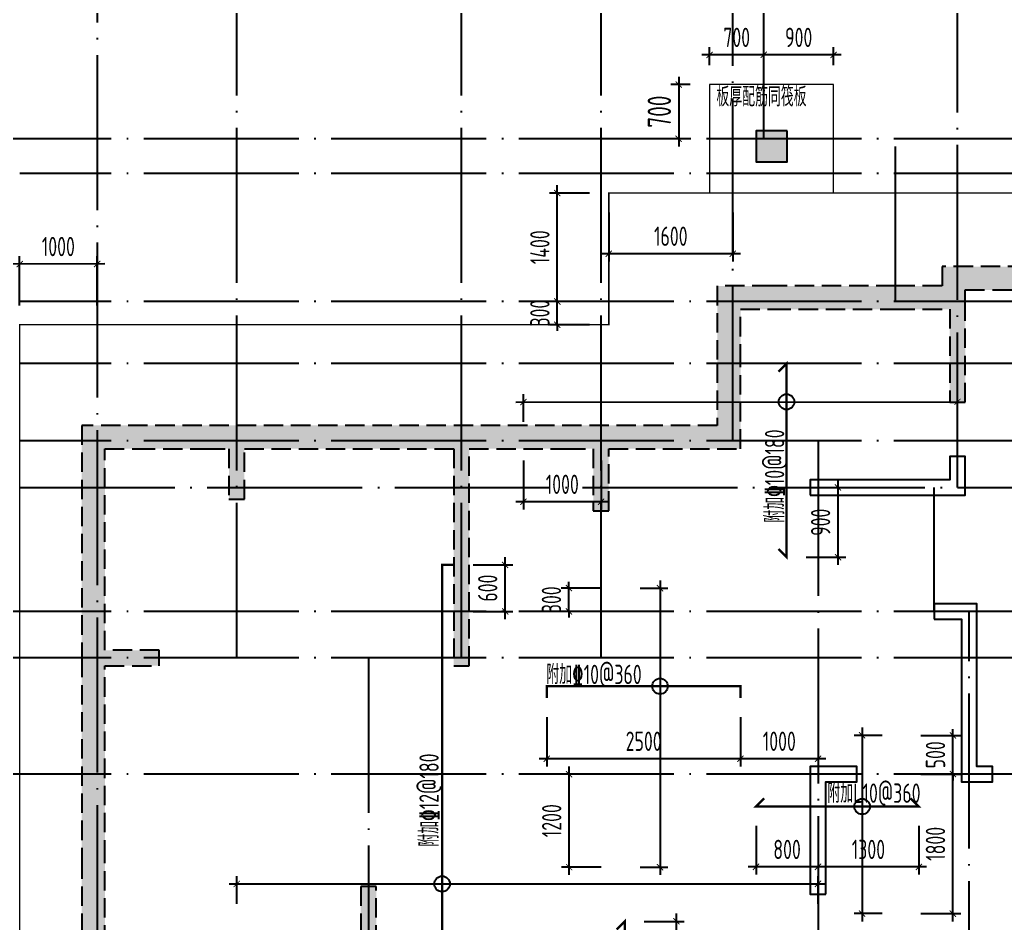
# Model space of a CAD drawing. Extents: x -668857 to 143095, y -247466 to 228182.
# Drawn here: x -429028 to -416312, y 201922 to 213582 of the extents above; entities that cross this region are included whole.
import ezdxf

# ---------------------------------------------------------------- set-up
doc = ezdxf.new("R2010")
doc.units = 0
doc.header["$LTSCALE"] = 1000
doc.linetypes.add('DASH', pattern=[0.35, 0.25, -0.1])
doc.linetypes.add('DOTE', pattern=[2.42, 2, -0.2, 0.02, -0.2])
doc.layers.get('0').update_dxf_attribs({"linetype": 'CONTINUOUS'})
doc.layers.get('DEFPOINTS').update_dxf_attribs({"linetype": 'CONTINUOUS'})
for name, color, linetype in [('A-AXIS', 1, 'CONTINUOUS'), ('A-DOTE', 10, 'DOTE'), ('DIM', 2, 'CONTINUOUS'), ('S-B板配筋', 6, 'CONTINUOUS'), ('S-B板配筋号', 7, 'CONTINUOUS'), ('S-J基础底板', 5, 'CONTINUOUS'), ('S-J基础底板标注', 3, 'CONTINUOUS'), ('S-Q墙填充', 252, 'CONTINUOUS'), ('S-Q墙实线', 6, 'CONTINUOUS'), ('S-Q墙虚线', 6, 'DASH'), ('S-Y一般标注', 3, 'CONTINUOUS'), ('独立基础', 2, 'CONTINUOUS')]:
    doc.layers.add(name, color=color, linetype=linetype)
doc.layers.add('PUB_HATCH', color=8, linetype='CONTINUOUS', lineweight=9)
doc.styles.add('TSSD_DIMENSION', font='Tssdeng.shx', dxfattribs={"width": 0.7, "bigfont": 'tssdchn.shx'})
doc.styles.add('TSSD_REIN', font='tssdeng.shx', dxfattribs={"width": 0.7, "height": 300, "bigfont": 'tssdchn.shx'})
doc.dimstyles.new('TSSD_100_100', dxfattribs={"dimtxt": 300, "dimasz": 100, "dimexe": 100, "dimexo": 250, "dimgap": 100, "dimtad": 1, "dimdec": 0, "dimzin": 0, "dimdsep": 46, "dimtxsty": 'TSSD_DIMENSION', "dimblk": 'ARCHTICK', "dimcen": 0, "dimdle": 100, "dimclrt": 7, "dimadec": 0, "dimazin": 0, "dimtfac": 1, "dimtdec": 0, "dimtix": 1, "dimtmove": 2, "dimatfit": 3, "dimldrblk": 'ARCHTICK', "dimfxl": 0, "dimtolj": 1, "dimtzin": 0, "dimarcsym": 0})
doc.dimstyles.new('TSSD_100_100$0', dxfattribs={"dimtxt": 300, "dimasz": 80, "dimexe": 100, "dimexo": 250, "dimgap": 100, "dimtad": 1, "dimdec": 0, "dimzin": 0, "dimdsep": 46, "dimtxsty": 'TSSD_DIMENSION', "dimblk": 'ARCHTICK', "dimcen": 0, "dimdle": 100, "dimclrd": 3, "dimclre": 3, "dimclrt": 7, "dimadec": 0, "dimazin": 0, "dimtfac": 1, "dimtdec": 0, "dimtix": 1, "dimtmove": 2, "dimatfit": 3, "dimldrblk": 'ARCHTICK', "dimfxl": 0, "dimtolj": 1, "dimtzin": 0, "dimarcsym": 0})

# ---------------------------------------------------------------- blocks, each defined once
blk = doc.blocks.new('_ArchTick')
at = {"color": 0, "linetype": 'ByBlock', "const_width": 0.15}
blk.add_lwpolyline([(-0.5, -0.5), (0.5, 0.5)], dxfattribs=at)
blk = doc.blocks.new('*D241')
at = {"layer": 'DEFPOINTS', "color": 0}
for p in [(2600, 10900), (3600, 10900), (3600, 9400)]:
    blk.add_point(p, dxfattribs=at)
at = {"layer": 'S-Y一般标注', "color": 0, "lineweight": -2}
for p, q in [((2600, 9300), (2600, 11000)), ((3350, 10900), (2500, 10900)), ((3350, 9400), (2500, 9400))]:
    blk.add_line(p, q, dxfattribs=at)
at = {"layer": 'S-Y一般标注', "color": 0, "lineweight": -2, "xscale": 100, "yscale": 100, "zscale": 100}
for p, rotation in [((2600, 10900), 90), ((2600, 9400), 270)]:
    blk.add_blockref('_ArchTick', p, dxfattribs=dict(at, rotation=rotation))
at = {"layer": 'S-Y一般标注', "color": 7, "insert": (2350, 10150), "char_height": 300, "attachment_point": 5, "rotation": 90, "style": 'TSSD_DIMENSION'}
blk.add_mtext('\\A1;1500', dxfattribs=at)
blk = doc.blocks.new('*D242')
at = {"layer": 'DEFPOINTS', "color": 0}
for p in [(2600, 11500), (3600, 11500), (3600, 10900)]:
    blk.add_point(p, dxfattribs=at)
at = {"layer": 'S-Y一般标注', "color": 0, "lineweight": -2}
for p, q in [((2600, 11500), (2600, 11600)), ((3350, 11500), (2500, 11500)), ((2600, 10900), (2600, 11500)), ((3350, 10900), (2500, 10900)), ((2600, 10900), (2600, 10800))]:
    blk.add_line(p, q, dxfattribs=at)
at = {"layer": 'S-Y一般标注', "color": 0, "lineweight": -2, "xscale": 100, "yscale": 100, "zscale": 100}
for p, rotation in [((2600, 11500), 270), ((2600, 10900), 90)]:
    blk.add_blockref('_ArchTick', p, dxfattribs=dict(at, rotation=rotation))
at = {"layer": 'S-Y一般标注', "color": 7, "insert": (2350, 11200), "char_height": 300, "attachment_point": 5, "rotation": 90, "style": 'TSSD_DIMENSION'}
blk.add_mtext('\\A1;600', dxfattribs=at)
blk = doc.blocks.new('*D243')
at = {"layer": 'DEFPOINTS', "color": 0}
for p in [(2600, 13100), (3600, 13100), (3600, 11500)]:
    blk.add_point(p, dxfattribs=at)
at = {"layer": 'S-Y一般标注', "color": 0, "lineweight": -2}
for p, q in [((3350, 13100), (2500, 13100)), ((2600, 11400), (2600, 13200)), ((3350, 11500), (2500, 11500))]:
    blk.add_line(p, q, dxfattribs=at)
at = {"layer": 'S-Y一般标注', "color": 0, "lineweight": -2, "xscale": 100, "yscale": 100, "zscale": 100}
for p, rotation in [((2600, 13100), 90), ((2600, 11500), 270)]:
    blk.add_blockref('_ArchTick', p, dxfattribs=dict(at, rotation=rotation))
at = {"layer": 'S-Y一般标注', "color": 7, "insert": (2350, 12300), "char_height": 300, "attachment_point": 5, "rotation": 90, "style": 'TSSD_DIMENSION'}
blk.add_mtext('\\A1;1600', dxfattribs=at)
blk = doc.blocks.new('*D246')
at = {"layer": 'DEFPOINTS', "color": 0}
for p in [(1800, 20100), (3600, 20100), (3600, 4600)]:
    blk.add_point(p, dxfattribs=at)
at = {"layer": 'S-Y一般标注', "color": 0, "lineweight": -2}
for p, q in [((3350, 20100), (1700, 20100)), ((1800, 4500), (1800, 20200)), ((3350, 4600), (1700, 4600))]:
    blk.add_line(p, q, dxfattribs=at)
at = {"layer": 'S-Y一般标注', "color": 0, "lineweight": -2, "xscale": 100, "yscale": 100, "zscale": 100}
for p, rotation in [((1800, 20100), 90), ((1800, 4600), 270)]:
    blk.add_blockref('_ArchTick', p, dxfattribs=dict(at, rotation=rotation))
at = {"layer": 'S-Y一般标注', "color": 7, "insert": (1550, 12350), "char_height": 300, "attachment_point": 5, "rotation": 90, "style": 'TSSD_DIMENSION'}
blk.add_mtext('\\A1;15500', dxfattribs=at)
blk = doc.blocks.new('*D251')
at = {"layer": 'DEFPOINTS', "color": 0}
for p in [(2600, 9400), (3600, 9400), (3600, 6400)]:
    blk.add_point(p, dxfattribs=at)
at = {"layer": 'S-Y一般标注', "color": 0, "lineweight": -2}
for p, q in [((2600, 6300), (2600, 9500)), ((3350, 9400), (2500, 9400)), ((3350, 6400), (2500, 6400))]:
    blk.add_line(p, q, dxfattribs=at)
at = {"layer": 'S-Y一般标注', "color": 0, "lineweight": -2, "xscale": 100, "yscale": 100, "zscale": 100}
for p, rotation in [((2600, 9400), 90), ((2600, 6400), 270)]:
    blk.add_blockref('_ArchTick', p, dxfattribs=dict(at, rotation=rotation))
at = {"layer": 'S-Y一般标注', "color": 7, "insert": (2350, 7900), "char_height": 300, "attachment_point": 5, "rotation": 90, "style": 'TSSD_DIMENSION'}
blk.add_mtext('\\A1;3000', dxfattribs=at)
blk = doc.blocks.new('A$C028C60F5')
at = {"color": 6}
blk.add_lwpolyline([(400, 0), (0, 0), (0, -400), (400, -400)], close=True, dxfattribs=at)
at = {"layer": 'PUB_HATCH'}
blk.add_solid([(0, -400), (400, -400), (0, 0), (400, 0)], dxfattribs=at)
blk = doc.blocks.new('A$C3EFA6995')
for p in [(9700, 100), (9700, -2400), (15900, -2400)]:
    blk.add_blockref('A$C028C60F5', p)
at = {"xscale": -1}
blk.add_blockref('A$C028C60F5', (16300, 100), dxfattribs=at)
blk = doc.blocks.new('20210824.17211196')
at = {"layer": 'S-Q墙填充', "ltscale": 0.5}
h = blk.add_hatch(dxfattribs=at)
h.set_pattern_fill('ARMORED', color=252, scale=30, style=0)
h.set_pattern_definition([(50, (48278.55, 29260.87), (215.17805, -18.82564), [22.5, -247.5]), (355, (48278.55, 29260.87), (-41.6254, 225.65764), [18, -198]), (100.4514, (48296.48, 29259.3), (173.5528, 206.83186), [19.12206, -210.34263]), (46.1842, (48278.55, 29320.87), (320.1723, -49.6557), [33.75, -371.25]), (96.6356, (48305.23, 29316.73), (280.3988, 292.2354), [28.6831, -315.5139]), (351.1842, (48278.55, 29320.87), (280.3986, 292.2356), [27, -297]), (21, (48308.55, 29305.87), (179.07212, -120.78567), [22.5, -247.5]), (326, (48308.55, 29305.87), (72.9946, 217.545), [18, -198]), (71.4514, (48323.47, 29295.8), (252.0668, 96.75915), [19.12206, -210.34263]), (37.5, (48278.55, 29260.87), (3.647957, 99.868156), [0, -195.6, 0, -201, 0, -198.75]), (7.5, (48278.55, 29260.87), (78.92086, 118.32351), [0, -114.6, 0, -191.1, 0, -75.75]), (327.5, (48211.65, 29260.87), (160.14673, -6.76646), [0, -75, 0, -234, 0, -310.5]), (317.5, (48181.65, 29260.87), (174.95585, 30.0315), [0, -97.5, 0, -155.4, 0, -220.5]), (45, (48278.55, 29260.87), (-106.06602, 106.06602), [])])
h.paths.add_polyline_path([(147542, 66729), (145942, 66729), (145542, 66729), (142642, 66729), (142192, 66729), (141292, 66729), (140842, 66729), (139342, 66729), (139342, 67529), (139342, 68529), (138692, 68529), (137042, 68529), (136442, 68529), (136442, 68779), (133242, 68779), (133242, 68529), (132642, 68529), (131042, 68529), (130342, 68529), (130342, 67529), (130342, 66729), (117642, 66729), (117192, 66729), (116292, 66729), (115842, 66729), (114342, 66729), (114342, 67529), (114342, 68529), (113692, 68529), (112042, 68529), (111442, 68529), (111442, 68779), (108242, 68779), (108242, 68529), (107642, 68529), (106042, 68529), (105342, 68529), (105342, 67529), (105342, 66729), (97142, 66729), (97142, 63729), (97142, 61129), (97142, 59029), (99942, 59029), (106442, 59029), (106442, 57829), (107492, 57829), (109842, 57829), (112192, 57829), (113242, 57829), (113242, 59029), (118842, 59029), (119742, 59029), (122342, 59029), (124942, 59029), (125842, 59029), (131442, 59029), (131442, 57829), (132492, 57829), (134842, 57829), (137192, 57829), (138242, 57829), (138242, 59029), (143842, 59029), (144742, 59029), (147542, 59029)])
h.paths.add_polyline_path([(100942, 59329), (100942, 60779), (100742, 60779), (100742, 59329), (99942, 59329), (97442, 59329), (97442, 61129), (97442, 63629), (98142, 63629), (98142, 63829), (97442, 63829), (97442, 66429), (97842, 66429), (98742, 66429), (99042, 66429), (99042, 65779), (99242, 65779), (99242, 66429), (101942, 66429), (101942, 63629), (102142, 63629), (102142, 66429), (102492, 66429), (103392, 66429), (103742, 66429), (103742, 65629), (103942, 65629), (103942, 66429), (105642, 66429), (105642, 67529), (105642, 68229), (106042, 68229), (107642, 68229), (108342, 68229), (108342, 67029), (108542, 67029), (108542, 68329), (108542, 68479), (111142, 68479), (111142, 68329), (111142, 67029), (111342, 67029), (111342, 68229), (112042, 68229), (113692, 68229), (114042, 68229), (114042, 67529), (114042, 66429), (115742, 66429), (115742, 65629), (115942, 65629), (115942, 66429), (116292, 66429), (117192, 66429), (117542, 66429), (117542, 63629), (117742, 63629), (117742, 66429), (120442, 66429), (120442, 63629), (120642, 63629), (120642, 66429), (120942, 66429), (121942, 66429), (122242, 66429), (122242, 66429), (122442, 66429), (122442, 66429), (122742, 66429), (123742, 66429), (124042, 66429), (124042, 63629), (124242, 63629), (124242, 66429), (126942, 66429), (126942, 63629), (127142, 63629), (127142, 66429), (127492, 66429), (128392, 66429), (128742, 66429), (128742, 65629), (128942, 65629), (128942, 66429), (130642, 66429), (130642, 67529), (130642, 68229), (131042, 68229), (132642, 68229), (133342, 68229), (133342, 67029), (133542, 67029), (133542, 68479), (136142, 68479), (136142, 67029), (136342, 67029), (136342, 68229), (137042, 68229), (138692, 68229), (139042, 68229), (139042, 67529), (139042, 66429), (140742, 66429), (140742, 65629), (140942, 65629), (140942, 66429), (141292, 66429), (142192, 66429), (142542, 66429), (142542, 63629), (142742, 63629), (142742, 66429), (145442, 66429), (145442, 65779), (145642, 65779), (145642, 66429), (145942, 66429), (146842, 66429), (147242, 66429), (147242, 63829), (146542, 63829), (146542, 63629), (147242, 63629), (147242, 61129), (147242, 59329), (144742, 59329), (143942, 59329), (143942, 60779), (143742, 60779), (143742, 59329), (138242, 59329), (138242, 59579), (137942, 59579), (137942, 59229), (137942, 58129), (137192, 58129), (134842, 58129), (132492, 58129), (131742, 58129), (131742, 59229), (131742, 59579), (131442, 59579), (131442, 59329), (125942, 59329), (125942, 60779), (125742, 60779), (125742, 59329), (124942, 59329), (122342, 59329), (119742, 59329), (118942, 59329), (118942, 60779), (118742, 60779), (118742, 59329), (113242, 59329), (113242, 59579), (112942, 59579), (112942, 59229), (112942, 58129), (112192, 58129), (109842, 58129), (107492, 58129), (106742, 58129), (106742, 59229), (106742, 59579), (106442, 59579), (106442, 59329)], flags=16)
at = {"layer": 'S-Q墙实线'}
for points in [[(106542, 65829), (108142, 65829), (108542, 65829), (108542, 66329), (108342, 66329), (108342, 66029), (108142, 66029), (106542, 66029)], [(108142, 64229), (108492, 64229), (108492, 62129), (108892, 62129), (108892, 62329), (108692, 62329), (108692, 64429), (108142, 64429)], [(106742, 60679), (106742, 62129), (107142, 62129), (107142, 62329), (106542, 62329), (106542, 60679)]]:
    blk.add_lwpolyline(points, close=True, dxfattribs=at)
at = {"layer": 'S-Q墙虚线', "linetype": 'ByBlock'}
blk.add_lwpolyline([(106242, 70529), (105842, 70529), (105842, 70129), (106242, 70129)], close=True, dxfattribs=at)
at = {"layer": 'S-Q墙虚线', "color": 6}
for points in [[(111442, 68779), (108242, 68779), (108242, 68529), (107642, 68529), (106042, 68529), (105342, 68529), (105342, 67529), (105342, 66729), (97142, 66729), (97142, 63729), (97142, 61129), (97142, 59029), (99942, 59029), (106442, 59029), (106442, 57829), (107492, 57829), (109842, 57829)], [(98742, 66429), (99042, 66429), (99042, 65779), (99242, 65779), (99242, 66429), (101942, 66429), (101942, 63629), (102142, 63629), (102142, 66429), (102492, 66429), (103392, 66429), (103742, 66429), (103742, 65629), (103942, 65629), (103942, 66429), (105642, 66429), (105642, 67529), (105642, 68229), (106042, 68229), (107642, 68229), (108342, 68229), (108342, 67029), (108542, 67029), (108542, 68329), (108542, 68479), (111142, 68479)], [(109842, 58129), (107492, 58129), (106742, 58129), (106742, 59229), (106742, 59579), (106442, 59579), (106442, 59329), (100942, 59329), (100942, 60779), (100742, 60779), (100742, 59329), (99942, 59329), (97442, 59329), (97442, 61129), (97442, 63629), (98142, 63629), (98142, 63829), (97442, 63829), (97442, 66429), (97842, 66429), (98742, 66429)]]:
    blk.add_lwpolyline(points, dxfattribs=at)
blk = doc.blocks.new('*D944')
at = {"layer": 'DEFPOINTS', "color": 0}
for p in [(-420128, 213129), (-420128, 212746), (-419428, 212746)]:
    blk.add_point(p, dxfattribs=at)
at = {"layer": 'S-J基础底板标注', "color": 3, "lineweight": -2}
for p, q in [((-419328, 213129), (-420228, 213129)), ((-420128, 212996), (-420128, 213229)), ((-419428, 212996), (-419428, 213229))]:
    blk.add_line(p, q, dxfattribs=at)
at = {"layer": 'S-J基础底板标注', "color": 3, "lineweight": -2, "xscale": 80, "yscale": 80, "zscale": 80}
for p, rotation in [((-420128, 213129), 179.99999786514), ((-419428, 213129), 359.99999786514)]:
    blk.add_blockref('_ArchTick', p, dxfattribs=dict(at, rotation=rotation))
at = {"layer": 'S-J基础底板标注', "color": 7, "insert": (-419778, 213354), "char_height": 250, "attachment_point": 5, "rotation": 360, "style": 'TSSD_DIMENSION'}
blk.add_mtext('\\A1;700', dxfattribs=at)
blk = doc.blocks.new('*D946')
at = {"layer": 'DEFPOINTS', "color": 0}
for p in [(-419428, 213129), (-419428, 212746), (-418528, 212746)]:
    blk.add_point(p, dxfattribs=at)
at = {"layer": 'S-J基础底板标注', "color": 3, "lineweight": -2}
for p, q in [((-418428, 213129), (-419528, 213129)), ((-419428, 212996), (-419428, 213229)), ((-418528, 212996), (-418528, 213229))]:
    blk.add_line(p, q, dxfattribs=at)
at = {"layer": 'S-J基础底板标注', "color": 3, "lineweight": -2, "xscale": 80, "yscale": 80, "zscale": 80}
for p, rotation in [((-419428, 213129), 180.0000016604507), ((-418528, 213129), 1.660450656970625e-06)]:
    blk.add_blockref('_ArchTick', p, dxfattribs=dict(at, rotation=rotation))
at = {"layer": 'S-J基础底板标注', "color": 7, "insert": (-418978, 213354), "char_height": 250, "attachment_point": 5, "rotation": 0, "style": 'TSSD_DIMENSION'}
blk.add_mtext('\\A1;900', dxfattribs=at)
blk = doc.blocks.new('*D963')
at = {"layer": 'DEFPOINTS', "color": 0}
for p in [(-429029, 210429), (-429028, 209645), (-428028, 209646)]:
    blk.add_point(p, dxfattribs=at)
at = {"layer": 'S-J基础底板标注', "color": 3, "lineweight": -2}
for p, q in [((-429029, 209895), (-429029, 210529)), ((-428029, 209896), (-428029, 210530)), ((-427929, 210431), (-429129, 210429))]:
    blk.add_line(p, q, dxfattribs=at)
at = {"layer": 'S-J基础底板标注', "color": 3, "lineweight": -2, "xscale": 80, "yscale": 80, "zscale": 80}
for p, rotation in [((-429029, 210429), 180.0763899556388), ((-428029, 210430), 0.07638995563875817)]:
    blk.add_blockref('_ArchTick', p, dxfattribs=dict(at, rotation=rotation))
at = {"layer": 'S-J基础底板标注', "color": 7, "insert": (-428530, 210655), "char_height": 250, "attachment_point": 5, "rotation": 0.0764, "style": 'TSSD_DIMENSION'}
blk.add_mtext('\\A1;1000', dxfattribs=at)
blk = doc.blocks.new('*D964')
at = {"layer": 'DEFPOINTS', "color": 0}
for p in [(-421428, 211346), (-419828, 211346), (-421428, 210563)]:
    blk.add_point(p, dxfattribs=at)
at = {"layer": 'S-J基础底板标注', "color": 3, "lineweight": -2}
for p, q in [((-421428, 211096), (-421428, 210463)), ((-419828, 211096), (-419828, 210463)), ((-419728, 210563), (-421528, 210563))]:
    blk.add_line(p, q, dxfattribs=at)
at = {"layer": 'S-J基础底板标注', "color": 3, "lineweight": -2, "xscale": 80, "yscale": 80, "zscale": 80}
for p, rotation in [((-421428, 210563), 179.9999999999959), ((-419828, 210563), 359.9999999999958)]:
    blk.add_blockref('_ArchTick', p, dxfattribs=dict(at, rotation=rotation))
at = {"layer": 'S-J基础底板标注', "color": 7, "insert": (-420628, 210788), "char_height": 250, "attachment_point": 5, "style": 'TSSD_DIMENSION'}
blk.add_mtext('\\A1;1600', dxfattribs=at)
blk = doc.blocks.new('*D966')
at = {"layer": 'DEFPOINTS', "color": 0}
for p in [(-422092, 211346), (-421428, 211346), (-421428, 209946)]:
    blk.add_point(p, dxfattribs=at)
at = {"layer": 'S-J基础底板标注', "color": 3, "lineweight": -2}
for p, q in [((-421678, 211346), (-422192, 211346)), ((-422092, 209846), (-422092, 211446)), ((-421678, 209946), (-422192, 209946))]:
    blk.add_line(p, q, dxfattribs=at)
at = {"layer": 'S-J基础底板标注', "color": 3, "lineweight": -2, "xscale": 80, "yscale": 80, "zscale": 80}
for p, rotation in [((-422092, 211346), 90), ((-422092, 209946), 270)]:
    blk.add_blockref('_ArchTick', p, dxfattribs=dict(at, rotation=rotation))
at = {"layer": 'S-J基础底板标注', "color": 7, "insert": (-422317, 210646), "char_height": 250, "attachment_point": 5, "rotation": 90, "style": 'TSSD_DIMENSION'}
blk.add_mtext('\\A1;1400', dxfattribs=at)
blk = doc.blocks.new('*D974')
at = {"layer": 'DEFPOINTS', "color": 0}
for p in [(-422092, 209946), (-421428, 209946), (-421428, 209646)]:
    blk.add_point(p, dxfattribs=at)
at = {"layer": 'S-J基础底板标注', "color": 3, "lineweight": -2}
for p, q in [((-421678, 209946), (-422192, 209946)), ((-422092, 209946), (-422092, 210026)), ((-422092, 209646), (-422092, 209946)), ((-421678, 209646), (-422192, 209646)), ((-422092, 209646), (-422092, 209566))]:
    blk.add_line(p, q, dxfattribs=at)
at = {"layer": 'S-J基础底板标注', "color": 3, "lineweight": -2, "xscale": 80, "yscale": 80, "zscale": 80}
for p, rotation in [((-422092, 209946), 270), ((-422092, 209646), 90)]:
    blk.add_blockref('_ArchTick', p, dxfattribs=dict(at, rotation=rotation))
at = {"layer": 'S-J基础底板标注', "color": 7, "insert": (-422317, 209796), "char_height": 250, "attachment_point": 5, "rotation": 90, "style": 'TSSD_DIMENSION'}
blk.add_mtext('\\A1;300', dxfattribs=at)
blk = doc.blocks.new('*D1035')
at = {"layer": 'DEFPOINTS', "color": 0, "ltscale": 0.5}
for p in [(-421275, 206247), (-421275, 202646), (-420767, 202646)]:
    blk.add_point(p, dxfattribs=at)
at = {"layer": 'S-J基础底板标注', "color": 3, "lineweight": -2, "ltscale": 0.5}
for p, q in [((-420767, 206347), (-420767, 202546)), ((-421025, 206247), (-420667, 206247)), ((-421025, 202646), (-420667, 202646))]:
    blk.add_line(p, q, dxfattribs=at)
at = {"layer": 'S-J基础底板标注', "color": 3, "lineweight": -2, "ltscale": 0.5, "xscale": 80, "yscale": 80, "zscale": 80}
for p, rotation in [((-420767, 206247), 90.0004965725466), ((-420767, 202646), 270.0004965725466)]:
    blk.add_blockref('_ArchTick', p, dxfattribs=dict(at, rotation=rotation))
blk = doc.blocks.new('*D916')
at = {"layer": 'DEFPOINTS', "color": 0}
for p in [(-421943, 206247), (-421279, 206247), (-421279, 205946)]:
    blk.add_point(p, dxfattribs=at)
at = {"layer": 'S-J基础底板标注', "color": 3, "lineweight": -2}
for p, q in [((-421943, 206247), (-421943, 206327)), ((-421529, 206247), (-422043, 206247)), ((-421943, 205946), (-421943, 206247)), ((-421529, 205946), (-422043, 205946)), ((-421943, 205946), (-421943, 205866))]:
    blk.add_line(p, q, dxfattribs=at)
at = {"layer": 'S-J基础底板标注', "color": 3, "lineweight": -2, "xscale": 80, "yscale": 80, "zscale": 80}
for p, rotation in [((-421943, 206247), 269.9988827298688), ((-421943, 205946), 89.99888272986878)]:
    blk.add_blockref('_ArchTick', p, dxfattribs=dict(at, rotation=rotation))
at = {"layer": 'S-J基础底板标注', "color": 7, "insert": (-422168, 206097), "char_height": 250, "attachment_point": 5, "rotation": 89.9989, "style": 'TSSD_DIMENSION'}
blk.add_mtext('\\A1;300', dxfattribs=at)
blk = doc.blocks.new('*D917')
at = {"layer": 'DEFPOINTS', "color": 0}
for p in [(-419729, 204831), (-418728, 204831), (-419729, 204046)]:
    blk.add_point(p, dxfattribs=at)
at = {"layer": 'S-J基础底板标注', "color": 3, "lineweight": -2}
for p, q in [((-419729, 204581), (-419729, 203946)), ((-418728, 204581), (-418728, 203946)), ((-418628, 204046), (-419829, 204046))]:
    blk.add_line(p, q, dxfattribs=at)
at = {"layer": 'S-J基础底板标注', "color": 3, "lineweight": -2, "xscale": 80, "yscale": 80, "zscale": 80}
for p, rotation in [((-419729, 204046), 179.9999999990133), ((-418728, 204046), 359.9999999990133)]:
    blk.add_blockref('_ArchTick', p, dxfattribs=dict(at, rotation=rotation))
at = {"layer": 'S-J基础底板标注', "color": 7, "insert": (-419228, 204271), "char_height": 250, "attachment_point": 5, "style": 'TSSD_DIMENSION'}
blk.add_mtext('\\A1;1000', dxfattribs=at)
blk = doc.blocks.new('*D1023')
at = {"layer": 'DEFPOINTS', "color": 0, "ltscale": 0.5}
for p in [(-418728, 202430), (-426228, 201922), (-418728, 201922)]:
    blk.add_point(p, dxfattribs=at)
at = {"layer": 'S-J基础底板标注', "color": 3, "lineweight": -2, "ltscale": 0.5}
for p, q in [((-426228, 202172), (-426228, 202530)), ((-418728, 202172), (-418728, 202530)), ((-426328, 202430), (-418628, 202430))]:
    blk.add_line(p, q, dxfattribs=at)
at = {"layer": 'S-J基础底板标注', "color": 3, "lineweight": -2, "ltscale": 0.5, "xscale": 80, "yscale": 80, "zscale": 80, "rotation": 180}
blk.add_blockref('_ArchTick', (-426228, 202430), dxfattribs=at)
at = {"layer": 'S-J基础底板标注', "color": 3, "lineweight": -2, "ltscale": 0.5, "xscale": 80, "yscale": 80, "zscale": 80}
blk.add_blockref('_ArchTick', (-418728, 202430), dxfattribs=at)
blk = doc.blocks.new('*D922')
at = {"layer": 'DEFPOINTS', "color": 0}
for p in [(-423428, 206547), (-422765, 206547), (-423428, 205946)]:
    blk.add_point(p, dxfattribs=at)
at = {"layer": 'S-J基础底板标注', "color": 3, "lineweight": -2}
for p, q in [((-422765, 205846), (-422765, 206647)), ((-423178, 206547), (-422665, 206547)), ((-423178, 205946), (-422665, 205946))]:
    blk.add_line(p, q, dxfattribs=at)
at = {"layer": 'S-J基础底板标注', "color": 3, "lineweight": -2, "xscale": 80, "yscale": 80, "zscale": 80}
for p, rotation in [((-422765, 206547), 90), ((-422765, 205946), 270)]:
    blk.add_blockref('_ArchTick', p, dxfattribs=dict(at, rotation=rotation))
at = {"layer": 'S-J基础底板标注', "color": 7, "insert": (-422990, 206247), "char_height": 250, "attachment_point": 5, "rotation": 90, "style": 'TSSD_DIMENSION'}
blk.add_mtext('\\A1;600', dxfattribs=at)
blk = doc.blocks.new('*D925')
at = {"layer": 'DEFPOINTS', "color": 0}
for p in [(-422228, 204831), (-419729, 204831), (-422228, 204046)]:
    blk.add_point(p, dxfattribs=at)
at = {"layer": 'S-J基础底板标注', "color": 3, "lineweight": -2}
for p, q in [((-422228, 204581), (-422228, 203946)), ((-419729, 204581), (-419729, 203946)), ((-419629, 204046), (-422328, 204046))]:
    blk.add_line(p, q, dxfattribs=at)
at = {"layer": 'S-J基础底板标注', "color": 3, "lineweight": -2, "xscale": 80, "yscale": 80, "zscale": 80}
for p, rotation in [((-422228, 204046), 179.9999999980627), ((-419729, 204046), 359.9999999980627)]:
    blk.add_blockref('_ArchTick', p, dxfattribs=dict(at, rotation=rotation))
at = {"layer": 'S-J基础底板标注', "color": 7, "insert": (-420978, 204271), "char_height": 250, "attachment_point": 5, "rotation": 360, "style": 'TSSD_DIMENSION'}
blk.add_mtext('\\A1;2500', dxfattribs=at)
blk = doc.blocks.new('*D1031')
at = {"layer": 'DEFPOINTS', "color": 0, "ltscale": 0.5}
for p in [(-417652, 204347), (-418160, 202047), (-417652, 202047)]:
    blk.add_point(p, dxfattribs=at)
at = {"layer": 'S-J基础底板标注', "color": 3, "lineweight": -2, "ltscale": 0.5}
for p, q in [((-417902, 204347), (-418260, 204347)), ((-418160, 204447), (-418160, 201947)), ((-417902, 202047), (-418260, 202047))]:
    blk.add_line(p, q, dxfattribs=at)
at = {"layer": 'S-J基础底板标注', "color": 3, "lineweight": -2, "ltscale": 0.5, "xscale": 80, "yscale": 80, "zscale": 80}
for p, rotation in [((-418160, 204347), 90), ((-418160, 202047), 270)]:
    blk.add_blockref('_ArchTick', p, dxfattribs=dict(at, rotation=rotation))
blk = doc.blocks.new('*D935')
at = {"layer": 'DEFPOINTS', "color": 0}
for p in [(-417652, 203846), (-416988, 203846), (-417652, 202047)]:
    blk.add_point(p, dxfattribs=at)
at = {"layer": 'S-J基础底板标注', "color": 3, "lineweight": -2}
for p, q in [((-417402, 203846), (-416888, 203846)), ((-416988, 201947), (-416988, 203946)), ((-417402, 202047), (-416888, 202047))]:
    blk.add_line(p, q, dxfattribs=at)
at = {"layer": 'S-J基础底板标注', "color": 3, "lineweight": -2, "xscale": 80, "yscale": 80, "zscale": 80}
for p, rotation in [((-416988, 203846), 90), ((-416988, 202047), 270)]:
    blk.add_blockref('_ArchTick', p, dxfattribs=dict(at, rotation=rotation))
at = {"layer": 'S-J基础底板标注', "color": 7, "insert": (-417213, 202947), "char_height": 250, "attachment_point": 5, "rotation": 90, "style": 'TSSD_DIMENSION'}
blk.add_mtext('\\A1;1800', dxfattribs=at)
blk = doc.blocks.new('*D936')
at = {"layer": 'DEFPOINTS', "color": 0}
for p in [(-418728, 203429), (-417428, 203429), (-418728, 202650)]:
    blk.add_point(p, dxfattribs=at)
at = {"layer": 'S-J基础底板标注', "color": 3, "lineweight": -2}
for p, q in [((-418728, 203179), (-418728, 202550)), ((-417428, 203179), (-417428, 202550)), ((-417328, 202650), (-418828, 202650))]:
    blk.add_line(p, q, dxfattribs=at)
at = {"layer": 'S-J基础底板标注', "color": 3, "lineweight": -2, "xscale": 80, "yscale": 80, "zscale": 80, "rotation": 180}
blk.add_blockref('_ArchTick', (-418728, 202650), dxfattribs=at)
at = {"layer": 'S-J基础底板标注', "color": 3, "lineweight": -2, "xscale": 80, "yscale": 80, "zscale": 80}
blk.add_blockref('_ArchTick', (-417428, 202650), dxfattribs=at)
at = {"layer": 'S-J基础底板标注', "color": 7, "insert": (-418078, 202875), "char_height": 250, "attachment_point": 5, "style": 'TSSD_DIMENSION'}
blk.add_mtext('\\A1;1300', dxfattribs=at)
blk = doc.blocks.new('*D937')
at = {"layer": 'DEFPOINTS', "color": 0}
for p in [(-419528, 203429), (-418728, 203429), (-419528, 202650)]:
    blk.add_point(p, dxfattribs=at)
at = {"layer": 'S-J基础底板标注', "color": 3, "lineweight": -2}
for p, q in [((-419528, 203179), (-419528, 202550)), ((-418728, 203179), (-418728, 202550)), ((-418628, 202650), (-419628, 202650))]:
    blk.add_line(p, q, dxfattribs=at)
at = {"layer": 'S-J基础底板标注', "color": 3, "lineweight": -2, "xscale": 80, "yscale": 80, "zscale": 80, "rotation": 180}
blk.add_blockref('_ArchTick', (-419528, 202650), dxfattribs=at)
at = {"layer": 'S-J基础底板标注', "color": 3, "lineweight": -2, "xscale": 80, "yscale": 80, "zscale": 80}
blk.add_blockref('_ArchTick', (-418728, 202650), dxfattribs=at)
at = {"layer": 'S-J基础底板标注', "color": 7, "insert": (-419128, 202875), "char_height": 250, "attachment_point": 5, "style": 'TSSD_DIMENSION'}
blk.add_mtext('\\A1;800', dxfattribs=at)
blk = doc.blocks.new('*D1036')
at = {"layer": 'DEFPOINTS', "color": 0, "ltscale": 0.5}
for p in [(-416929, 208651), (-422528, 208143), (-416928, 208146)]:
    blk.add_point(p, dxfattribs=at)
at = {"layer": 'S-J基础底板标注', "color": 3, "lineweight": -2, "ltscale": 0.5}
for p, q in [((-422528, 208393), (-422528, 208748)), ((-416928, 208396), (-416929, 208751)), ((-422628, 208648), (-416829, 208651))]:
    blk.add_line(p, q, dxfattribs=at)
at = {"layer": 'S-J基础底板标注', "color": 3, "lineweight": -2, "ltscale": 0.5, "xscale": 80, "yscale": 80, "zscale": 80}
for p, rotation in [((-422528, 208648), 180.0329099434299), ((-416929, 208651), 0.0329099434298945)]:
    blk.add_blockref('_ArchTick', p, dxfattribs=dict(at, rotation=rotation))
blk = doc.blocks.new('*D994')
at = {"layer": 'DEFPOINTS', "color": 0}
for p in [(-419133, 207547), (-418470, 207547), (-419133, 206646)]:
    blk.add_point(p, dxfattribs=at)
at = {"layer": 'S-J基础底板标注', "color": 3, "lineweight": -2}
for p, q in [((-418883, 207547), (-418370, 207547)), ((-418470, 206546), (-418470, 207647)), ((-418883, 206646), (-418370, 206646))]:
    blk.add_line(p, q, dxfattribs=at)
at = {"layer": 'S-J基础底板标注', "color": 3, "lineweight": -2, "xscale": 80, "yscale": 80, "zscale": 80}
for p, rotation in [((-418470, 207547), 90), ((-418470, 206646), 270)]:
    blk.add_blockref('_ArchTick', p, dxfattribs=dict(at, rotation=rotation))
at = {"layer": 'S-J基础底板标注', "color": 7, "insert": (-418695, 207097), "char_height": 250, "attachment_point": 5, "rotation": 90, "style": 'TSSD_DIMENSION'}
blk.add_mtext('\\A1;900', dxfattribs=at)
blk = doc.blocks.new('*D1005')
at = {"layer": 'DEFPOINTS', "color": 0}
for p in [(-421939, 203846), (-421275, 203846), (-421275, 202646)]:
    blk.add_point(p, dxfattribs=at)
at = {"layer": 'S-J基础底板标注', "color": 3, "lineweight": -2}
for p, q in [((-421525, 203846), (-422039, 203846)), ((-421939, 202546), (-421939, 203946)), ((-421525, 202646), (-422039, 202646))]:
    blk.add_line(p, q, dxfattribs=at)
at = {"layer": 'S-J基础底板标注', "color": 3, "lineweight": -2, "xscale": 80, "yscale": 80, "zscale": 80}
for p, rotation in [((-421939, 203846), 90), ((-421939, 202646), 270)]:
    blk.add_blockref('_ArchTick', p, dxfattribs=dict(at, rotation=rotation))
at = {"layer": 'S-J基础底板标注', "color": 7, "insert": (-422164, 203246), "char_height": 250, "attachment_point": 5, "rotation": 90, "style": 'TSSD_DIMENSION'}
blk.add_mtext('\\A1;1200', dxfattribs=at)
blk = doc.blocks.new('*D1009')
at = {"layer": 'DEFPOINTS', "color": 0}
for p in [(-417652, 204347), (-416988, 204347), (-417652, 203846)]:
    blk.add_point(p, dxfattribs=at)
at = {"layer": 'S-J基础底板标注', "color": 3, "lineweight": -2}
for p, q in [((-417402, 204347), (-416888, 204347)), ((-416988, 204347), (-416988, 204427)), ((-416988, 203846), (-416988, 204347)), ((-417402, 203846), (-416888, 203846)), ((-416988, 203846), (-416988, 203766))]:
    blk.add_line(p, q, dxfattribs=at)
at = {"layer": 'S-J基础底板标注', "color": 3, "lineweight": -2, "xscale": 80, "yscale": 80, "zscale": 80}
for p, rotation in [((-416988, 204347), 270), ((-416988, 203846), 90)]:
    blk.add_blockref('_ArchTick', p, dxfattribs=dict(at, rotation=rotation))
at = {"layer": 'S-J基础底板标注', "color": 7, "insert": (-417213, 204096), "char_height": 250, "attachment_point": 5, "rotation": 90, "style": 'TSSD_DIMENSION'}
blk.add_mtext('\\A1;500', dxfattribs=at)
blk = doc.blocks.new('*D1012')
at = {"layer": 'DEFPOINTS', "color": 0}
for p in [(-422528, 208146), (-421528, 208146), (-422528, 207362)]:
    blk.add_point(p, dxfattribs=at)
at = {"layer": 'S-J基础底板标注', "color": 3, "lineweight": -2}
for p, q in [((-422528, 207896), (-422528, 207262)), ((-421528, 207896), (-421528, 207262)), ((-421428, 207362), (-422628, 207362))]:
    blk.add_line(p, q, dxfattribs=at)
at = {"layer": 'S-J基础底板标注', "color": 3, "lineweight": -2, "xscale": 80, "yscale": 80, "zscale": 80}
for p, rotation in [((-422528, 207362), 179.9999999988758), ((-421528, 207362), 359.9999999988758)]:
    blk.add_blockref('_ArchTick', p, dxfattribs=dict(at, rotation=rotation))
at = {"layer": 'S-J基础底板标注', "color": 7, "insert": (-422028, 207587), "char_height": 250, "attachment_point": 5, "rotation": 360, "style": 'TSSD_DIMENSION'}
blk.add_mtext('\\A1;1000', dxfattribs=at)
blk = doc.blocks.new('*D1014')
at = {"layer": 'DEFPOINTS', "color": 0}
for p in [(-421220, 201947), (-420556, 201947), (-421220, 200846)]:
    blk.add_point(p, dxfattribs=at)
at = {"layer": 'S-J基础底板标注', "color": 3, "lineweight": -2}
for p, q in [((-420970, 201947), (-420456, 201947)), ((-420556, 200746), (-420556, 202047)), ((-420970, 200846), (-420456, 200846))]:
    blk.add_line(p, q, dxfattribs=at)
at = {"layer": 'S-J基础底板标注', "color": 3, "lineweight": -2, "xscale": 80, "yscale": 80, "zscale": 80}
for p, rotation in [((-420556, 201947), 90), ((-420556, 200846), 270)]:
    blk.add_blockref('_ArchTick', p, dxfattribs=dict(at, rotation=rotation))
at = {"layer": 'S-J基础底板标注', "color": 7, "insert": (-420781, 201397), "char_height": 250, "attachment_point": 5, "rotation": 90, "style": 'TSSD_DIMENSION'}
blk.add_mtext('\\A1;1100', dxfattribs=at)
blk = doc.blocks.new('*D1085')
at = {"layer": 'DEFPOINTS', "color": 0}
for p in [(-420128, 212746), (-420526, 212046), (-420128, 212046)]:
    blk.add_point(p, dxfattribs=at)
at = {"layer": 'DIM', "color": 3, "lineweight": -2}
for p, q in [((-420378, 212746), (-420626, 212746)), ((-420526, 212846), (-420526, 211946)), ((-420378, 212046), (-420626, 212046))]:
    blk.add_line(p, q, dxfattribs=at)
at = {"layer": 'DIM', "color": 3, "lineweight": -2, "xscale": 80, "yscale": 80, "zscale": 80}
for p, rotation in [((-420526, 212746), 90), ((-420526, 212046), 270)]:
    blk.add_blockref('_ArchTick', p, dxfattribs=dict(at, rotation=rotation))
at = {"layer": 'DIM', "color": 7, "insert": (-420776, 212396), "char_height": 300, "attachment_point": 5, "rotation": 90, "style": 'TSSD_DIMENSION'}
blk.add_mtext('\\A1;700', dxfattribs=at)
blk = doc.blocks.new('20210726.16350016')
at = {"layer": 'A-AXIS'}
for p, q in [((3600, 17600), (800, 17600)), ((3600, 11500), (800, 11500)), ((3600, 10900), (800, 10900)), ((3600, 9400), (800, 9400))]:
    blk.add_line(p, q, dxfattribs=at)
at = {"layer": 'A-DOTE'}
for p, q in [((4600, 21100), (4600, 3600)), ((6400, 10900), (6400, 21100)), ((9300, 10900), (9300, 21100)), ((11100, 10900), (11100, 21100)), ((12800, 13700), (12800, 21100)), ((13200, 17600), (13200, 21100)), ((15700, 13100.3), (15700, 21100)), ((55600, 17600), (3600, 17600)), ((14900, 15500), (14900, 17600)), ((55600, 17150), (3600, 17150)), ((55600, 15500), (3600, 15500)), ((55600, 14700), (3600, 14700)), ((55600, 13700), (3600, 13700)), ((13900.2, 13700), (13900, 3600)), ((3600, 13100.3), (55600, 13100.3)), ((15400, 11500), (15400, 13100)), ((55600, 11500), (3600, 11500)), ((15850, 3600), (15850, 11500)), ((55600, 10900), (3600, 10900)), ((8100, 10900), (8100, 3600)), ((55600, 9400), (3600, 9400))]:
    blk.add_line(p, q, dxfattribs=at)
at = {"layer": 'S-Y一般标注'}
for base, p1, p2, picture, middle in [((1800, 20100), (3600, 4600), (3600, 20100), '*D246', (1550, 12350)), ((2600, 13100.3), (3600, 11500), (3600, 13100.3), '*D243', (2350, 12300.2)), ((2600, 11500), (3600, 10900), (3600, 11500), '*D242', (2350, 11200)), ((2600, 10900), (3600, 9400), (3600, 10900), '*D241', (2350, 10150)), ((2600, 9400), (3600, 6400), (3600, 9400), '*D251', (2350, 7900))]:
    dim = blk.add_linear_dim(base=base, p1=p1, p2=p2, angle=90, dimstyle='TSSD_100_100', dxfattribs=at)
    dim.commit()
    dim.dimension.update_dxf_attribs({"geometry": picture, "text_midpoint": middle})

msp = doc.modelspace()

# ---------------------------------------------------------------- linework, layer by layer
at = {"layer": 'S-B板配筋', "const_width": 30}
for points in [[(-419239.29, 206752.47), (-419133.23, 206646.41), (-419133.23, 209146.41), (-419239.29, 209040.34)], [(-423428.27, 206546.68), (-423578.27, 206546.68), (-423578.35, 201646.89), (-423428.35, 201646.89)], [(-419728.65, 204830.89), (-419728.65, 204980.89), (-422228.27, 204980.89), (-422228.27, 204830.89)], [(-419421.66, 203534.75), (-419527.73, 203428.68), (-417428.2, 203428.68), (-417534.27, 203534.75)], [(-421325.67, 199452.4), (-421219.6, 199346.34), (-421219.6, 201946.75), (-421325.67, 201840.68)]]:
    msp.add_lwpolyline(points, dxfattribs=at)
at = {"layer": 'S-J基础底板', "const_width": 20}
msp.add_lwpolyline([(-420128.32, 198246.4), (-410928.24, 198246.4), (-410928.29, 199446.31), (-395128.28, 199446.66), (-395128.29, 198246.41), (-385928.3, 198246.39), (-385928.29, 199346.41), (-377028.3, 199346.41), (-377028.28, 209646.41), (-384628.3, 209646.41), (-384628.28, 211346.41), (-396428.28, 211346.41), (-396428.28, 209646.41), (-409628.28, 209646.41), (-409628.28, 211346.41), (-421428.28, 211346.41), (-421428.29, 209646.41), (-429028.29, 209646.41), (-429028.29, 199346.5), (-420128.28, 199346.32)], close=True, dxfattribs=at)
at = {"layer": 'S-J基础底板标注', "color": 2, "ltscale": 0.5}
for centre in [(-419134.63, 208651.41), (-420767.35, 204980.89), (-418159.4, 203428.68), (-423578.28, 202430.12)]:
    msp.add_circle(centre, 100, dxfattribs=at)
at = {"layer": 'S-Q墙虚线', "linetype": 'ByBlock'}
msp.add_lwpolyline([(-419128.28, 212146.41), (-419528.28, 212146.41), (-419528.28, 211746.41), (-419128.28, 211746.41)], close=True, dxfattribs=at)
at = {"layer": '独立基础', "lineweight": 18}
msp.add_lwpolyline([(-418528.28, 212746.41), (-420128.28, 212746.41), (-420128.28, 211346.41), (-418528.28, 211346.41)], close=True, dxfattribs=at)

# ---------------------------------------------------------------- block references
msp.add_blockref('A$C3EFA6995', (-429228.28, 214546.41))
at = {"layer": 'A-DOTE'}
msp.add_blockref('20210726.16350016', (-432628.28, 194446.36), dxfattribs=at)
at = {"layer": 'S-Q墙实线'}
msp.add_blockref('20210824.17211196', (-525370.58, 141617.42), dxfattribs=at)

# ---------------------------------------------------------------- texts
at = {"layer": 'S-B板配筋号', "color": 1, "style": 'TSSD_REIN', "width": 0.7}
for s, p in [('板厚配筋同筏板', (-420039.85, 212463.51)), ('附加%%13210@360', (-422234.43, 205008.69)), ('附加L10@360', (-418607.13, 203476.26))]:
    msp.add_text(s, height=250, dxfattribs=at).set_placement(p)
for s, p in [('附加%%13210@180', (-419163.57, 207092.73)), ('附加%%13212@180', (-423621.82, 202910.63))]:
    msp.add_text(s, height=250, rotation=90, dxfattribs=at).set_placement(p)

# ---------------------------------------------------------------- dimensions: what is measured, and where the dimension line sits
at = {"layer": 'DIM'}
dim = msp.add_linear_dim(base=(-420525.8, 212046.41), p1=(-420128.28, 212746.41), p2=(-420128.28, 212046.41), angle=90, dimstyle='TSSD_100_100$0', dxfattribs=at)
dim.commit()
dim.dimension.update_dxf_attribs({"geometry": '*D1085', "text_midpoint": (-420775.8, 212396.41)})
at = {"layer": 'S-J基础底板标注'}
for p1, p2, distance, picture, middle in [((-419428.28, 212746.41), (-420128.28, 212746.41), -382.91, '*D944', (-419778.28, 213354.31)), ((-418528.28, 212746.41), (-419428.28, 212746.41), -382.91, '*D946', (-418978.28, 213354.31)), ((-421428.29, 209946.41), (-421428.29, 211346.41), 663.65, '*D966', (-422316.94, 210646.41)), ((-419828.28, 211346.41), (-421428.28, 211346.41), 783.84, '*D964', (-420628.28, 210787.57)), ((-428028.28, 209646.41), (-429028.28, 209645.07), -783.97, '*D963', (-428529.63, 210654.71)), ((-421428.29, 209646.41), (-421428.29, 209946.41), 663.65, '*D974', (-422316.94, 209796.41)), ((-421528.28, 208146.41), (-422528.04, 208146.41), 784.48, '*D1012', (-422028.16, 207586.92)), ((-419133.23, 206646.41), (-419133.23, 207546.68), -663.65, '*D994', (-418694.58, 207096.54)), ((-423428.27, 205946.41), (-423428.27, 206546.68), -663.65, '*D922', (-422989.62, 206246.54)), ((-421279.33, 205946.41), (-421279.33, 206246.82), 663.68, '*D916', (-422168.01, 206096.63)), ((-419728.65, 204830.89), (-422228.27, 204830.89), 784.48, '*D925', (-420978.46, 204271.41)), ((-418728.16, 204830.89), (-419728.65, 204830.89), 784.48, '*D917', (-419228.4, 204271.41)), ((-417651.68, 203846.44), (-417651.68, 204346.5), -663.65, '*D1009', (-417213.03, 204096.47)), ((-421275.27, 202646.29), (-421275.27, 203846.41), 663.65, '*D1005', (-422163.92, 203246.35)), ((-417651.68, 202046.56), (-417651.68, 203846.44), -663.65, '*D935', (-417213.03, 202946.5)), ((-418728.21, 203428.68), (-419527.73, 203428.68), 778.4, '*D937', (-419127.97, 202875.28)), ((-417428.2, 203428.68), (-418728.21, 203428.68), 778.4, '*D936', (-418078.21, 202875.28)), ((-421219.6, 200846.41), (-421219.6, 201946.75), -663.65, '*D1014', (-420780.95, 201396.58))]:
    dim = msp.add_aligned_dim(p1=p1, p2=p2, distance=distance, dimstyle='TSSD_100_100$0', override={"dimtxt": 250}, dxfattribs=at)
    dim.commit()
    dim.dimension.update_dxf_attribs({"geometry": picture, "text_midpoint": middle})
at = {"layer": 'S-J基础底板标注', "color": 2, "ltscale": 0.5}
for p1, p2, distance, picture, middle in [((-422527.68, 208143.19), (-416928.28, 208146.41), 504.88, '*D1036', (-419728.27, 208649.68)), ((-421275.3, 206246.82), (-421275.27, 202646.29), 507.94, '*D1035', (-420767.35, 204446.56)), ((-417651.68, 204346.5), (-417651.68, 202046.56), -507.98, '*D1031', (-418159.66, 203196.53)), ((-426228.49, 201921.9), (-418728.2, 201921.9), 508.22, '*D1023', (-422478.34, 202430.12))]:
    dim = msp.add_aligned_dim(p1=p1, p2=p2, distance=distance, text=' ', dimstyle='TSSD_100_100$0', dxfattribs=at)
    dim.commit()
    dim.dimension.update_dxf_attribs({"geometry": picture, "text_midpoint": middle})

doc.saveas('drawing.dxf')
